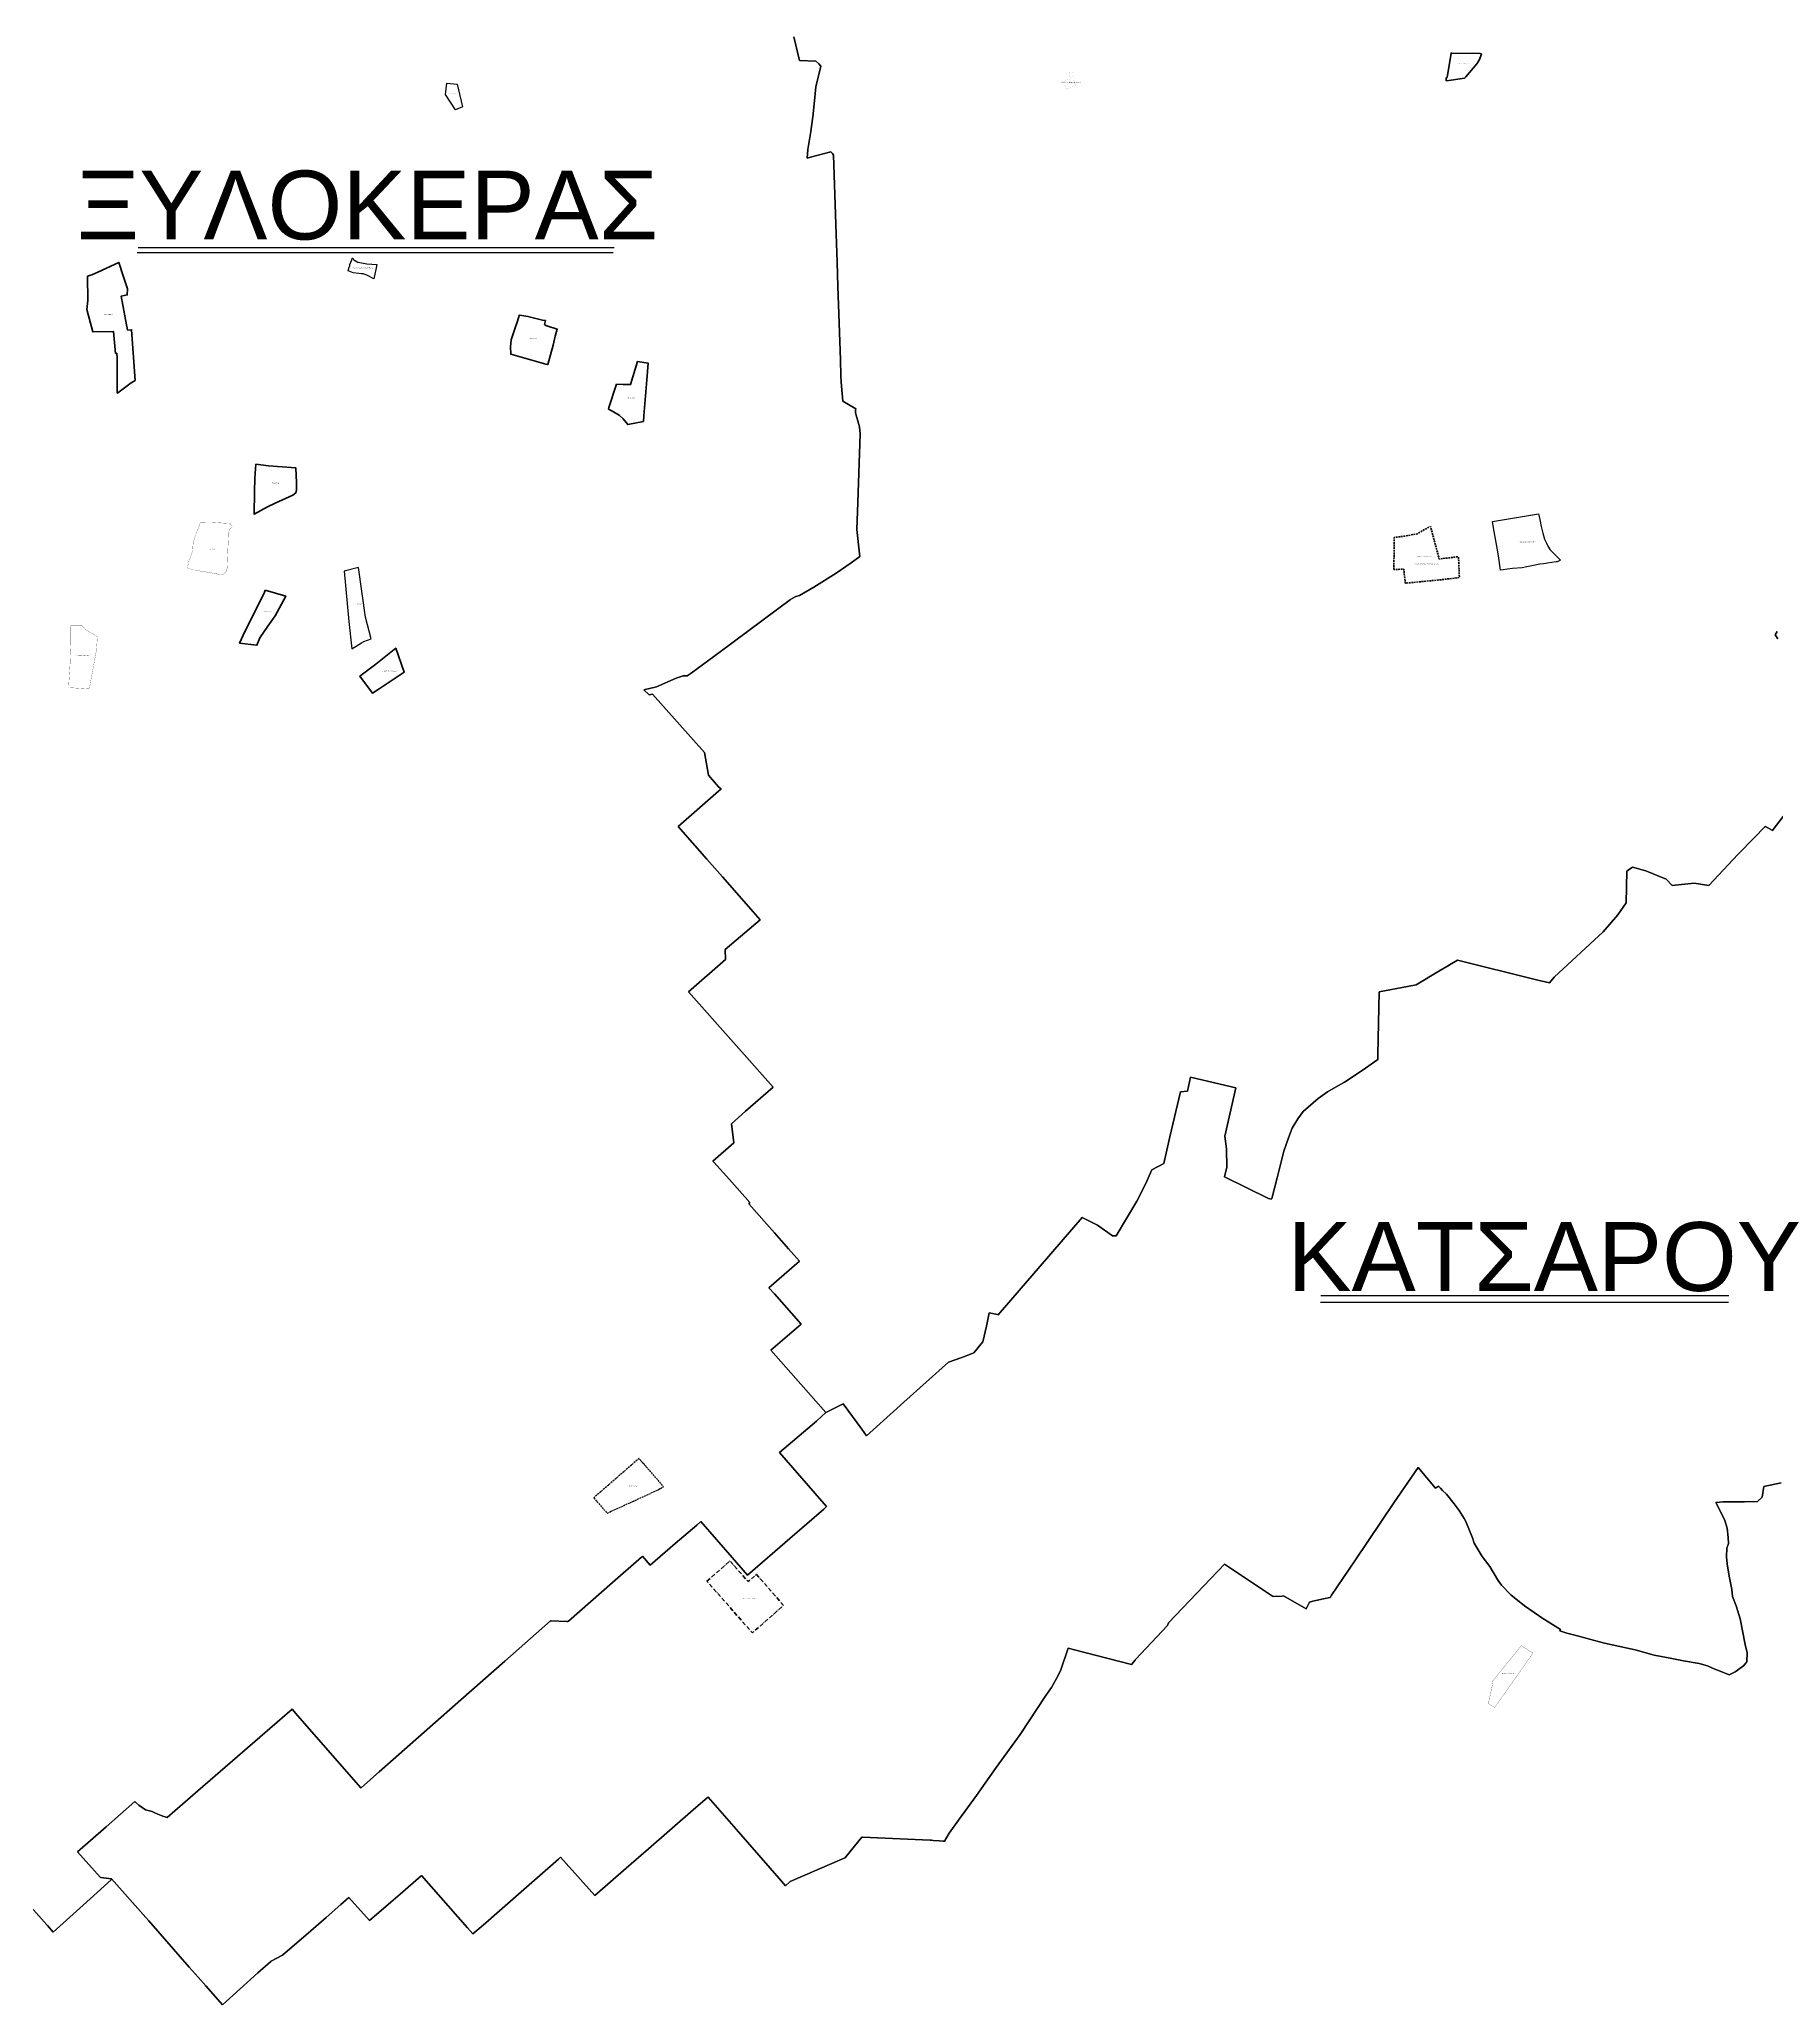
# Model space of a CAD drawing. Header units: metres. Extents: x 245125 to 394351, y 270578 to 4233311.
# Drawn here: x 269760 to 272285, y 4176541 to 4179397 of the extents above; entities that cross this region are included whole.
import ezdxf
from ezdxf.enums import TextEntityAlignment as Align
from ezdxf.lldxf.tags import DXFTag

# ---------------------------------------------------------------- set-up
doc = ezdxf.new("R2010")
doc.units = ezdxf.units.M
for name, pattern in [('DASHDOT_LINE', [18, 12, -3, 0, -3]), ('DASHED_LINE', [0.75, 0.5, -0.25]), ('t-orio', [0.79, 0.5, -0.12, 0.05, -0.12])]:
    doc.linetypes.add(name, pattern=pattern)
for name, color, linetype in [('4495-(228-329)', 103, 'Continuous'), ('ASTOTA', 7, 'Continuous'), ('topo2009', 98, 'Continuous'), ('topo2010', 207, 'Continuous'), ('topo2011', 23, 'Continuous'), ('topo2013', 66, 'Continuous'), ('topo2016', 36, 'Continuous'), ('topo2018', 5, 'Continuous'), ('topo2022', 30, 'Continuous'), ('topo2024', 160, 'Continuous'), ('topo2026', 192, 'Continuous'), ('ΗΛΕΙΑ_Ονομασία ΟΤΑ_ΟΚΧΕ', 6, 'Continuous')]:
    doc.layers.add(name, color=color, linetype=linetype)
doc.styles.add('ARIAL', font='arial.ttf')
doc.styles.get("Standard").update_dxf_attribs({"font": 'arial.ttf'})
tags = doc.linetypes.add('DASHDOTX2', pattern=[2, 1, -0.5, 0, -0.5]).pattern_tags.tags
tags[10:11] = [DXFTag(74, 4), DXFTag(75, 0), DXFTag(340, '0'), DXFTag(46, 1.0), DXFTag(50, 0.0), DXFTag(44, 0.0), DXFTag(45, 0.0)]
tags[8:9] = [DXFTag(74, 4), DXFTag(75, 0), DXFTag(340, '0'), DXFTag(46, 1.0), DXFTag(50, 0.0), DXFTag(44, 0.0), DXFTag(45, 0.0)]
tags[6:7] = [DXFTag(74, 4), DXFTag(75, 0), DXFTag(340, '0'), DXFTag(46, 1.0), DXFTag(50, 0.0), DXFTag(44, 0.0), DXFTag(45, 0.0)]
tags[4:5] = [DXFTag(74, 4), DXFTag(75, 0), DXFTag(340, '0'), DXFTag(46, 1.0), DXFTag(50, 0.0), DXFTag(44, 0.0), DXFTag(45, 0.0)]
tags = doc.linetypes.add('HIDDEN', pattern=[0.375, 0.25, -0.125]).pattern_tags.tags
tags[6:7] = [DXFTag(74, 4), DXFTag(75, 0), DXFTag(340, '0'), DXFTag(46, 1.0), DXFTag(50, 0.0), DXFTag(44, 0.0), DXFTag(45, 0.0)]
tags[4:5] = [DXFTag(74, 4), DXFTag(75, 0), DXFTag(340, '0'), DXFTag(46, 1.0), DXFTag(50, 0.0), DXFTag(44, 0.0), DXFTag(45, 0.0)]

msp = doc.modelspace()

# ---------------------------------------------------------------- linework, layer by layer
at = {"layer": '4495-(228-329)', "color": 103}
for p, q in [((269902.8, 4179087.3), (270594.4, 4179087.3)), ((269904.2, 4179094.5), (270595.9, 4179094.5)), ((271622.9, 4177571.5), (272215.8, 4177571.5)), ((271622.4, 4177562), (272215.2, 4177562))]:
    msp.add_line(p, q, dxfattribs=at)
at = {"layer": 'ASTOTA', "color": 253, "linetype": 'HIDDEN', "ltscale": 300}
for points in [[(270856.8, 4179400.5), (270865.1, 4179366.3), (270889, 4179365.3), (270893.2, 4179361.2), (270896.3, 4179358.2), (270888.8, 4179328.1), (270886.5, 4179302.7), (270885.2, 4179289.4), (270885, 4179287.1), (270884.7, 4179284.9), (270881.5, 4179263.2), (270877.4, 4179236.9), (270876.6, 4179224.3), (270881.4, 4179225.6), (270910.8, 4179233.5), (270913, 4179230.9), (270914.8, 4179228.7), (270918.7, 4179113.7), (270920.1, 4179073.3), (270921.1, 4179037.8), (270924.7, 4178931.2), (270925.5, 4178908.5), (270925.8, 4178898.8), (270928, 4178871.1), (270947, 4178860), (270946.8, 4178858.3), (270946.5, 4178854), (270952.6, 4178833.7), (270953.2, 4178823.5), (270950, 4178724.1), (270948.7, 4178684.6), (270952.5, 4178649.5), (270953, 4178645.6), (270940.2, 4178636.2), (270918.3, 4178621.2), (270886.2, 4178600.8), (270865.4, 4178589), (270859.7, 4178587.3), (270858.9, 4178586.8), (270852.4, 4178583.1), (270852.2, 4178582.9), (270749.8, 4178507.1), (270707.7, 4178475.7), (270702, 4178472.2), (270697.2, 4178472.2), (270696.2, 4178472.2), (270686.2, 4178468.7), (270657.3, 4178455.9), (270639.1, 4178451.6), (270646.6, 4178444.4), (270651.5, 4178445.2), (270727.4, 4178360.6), (270732.9, 4178327.8), (270747.6, 4178310.7), (270751.4, 4178307.6), (270688.7, 4178253.2), (270730.6, 4178205.5), (270753.2, 4178179.9), (270780.9, 4178148.4), (270808.1, 4178117.4), (270757.3, 4178074.1), (270757.7, 4178059.8), (270703.8, 4178012.6), (270826.8, 4177874.5), (270787, 4177839.2), (270766.5, 4177820.9), (270769.6, 4177793.5), (270739.2, 4177766.8), (270740.6, 4177765.2), (270763.3, 4177740), (270793.3, 4177706.7), (270791.5, 4177704.6), (270828.9, 4177662.4), (270849.3, 4177639.3), (270865.3, 4177621.3), (270820.8, 4177582.8), (270828.8, 4177573.8), (270867.7, 4177530), (270823.4, 4177492), (270903.5, 4177401.3), (270890.9, 4177390), (270889.9, 4177389.1), (270836.3, 4177343.4), (270887.9, 4177284), (270904.5, 4177264.8), (270900.8, 4177261.2), (270851.3, 4177218.4), (270789.9, 4177165), (270767.2, 4177190.9), (270721.7, 4177242.9), (270715.8, 4177237.8), (270684.7, 4177210.9), (270648.4, 4177179.5), (270637, 4177192.5), (270635.4, 4177191.1), (270593.6, 4177154.5), (270529.6, 4177098.4), (270528.7, 4177097.7), (270527.1, 4177097.7), (270504.4, 4177098.9), (270503.6, 4177099), (270436.8, 4177040.1), (270373.1, 4176984.1), (270282.8, 4176904.5), (270254.3, 4176879.3), (270228.5, 4176856.6), (270227.8, 4176856), (270135.8, 4176961.2), (270127.9, 4176970.2), (270113.3, 4176957.9), (269990.7, 4176851.6), (269946.4, 4176813.1), (269944.8, 4176813.5), (269940, 4176814.7), (269932.6, 4176817.6), (269928.1, 4176819.8), (269924.3, 4176821.7), (269914.9, 4176824.3), (269910, 4176827.5), (269905.3, 4176831), (269900.8, 4176834.7), (269899.4, 4176836), (269857.5, 4176799.3), (269815.8, 4176762.9), (269848.7, 4176726.1), (269849.7, 4176726), (269865.6, 4176723.8), (269864.9, 4176722.5), (269824, 4176685.4), (269780.5, 4176646.5), (269772.2, 4176656.2), (269771.6, 4176656.9), (269709.7, 4176726.2)], [(272317.4, 4178297.3), (272280.3, 4178248.6), (272279.4, 4178247.5), (272269.2, 4178253.3), (272267.8, 4178251.9), (272253.3, 4178237.1), (272229, 4178212.6), (272186.9, 4178167.4), (272165.3, 4178170.9), (272133.7, 4178167.4), (272124.8, 4178176.3), (272095.1, 4178188.6), (272075.7, 4178194), (272069.7, 4178189.7), (272067.6, 4178188.3), (272066.5, 4178142.3), (272054.6, 4178124.9), (272033.1, 4178100), (271962.1, 4178034.2), (271955.4, 4178025.9), (271938.3, 4178029.9), (271934.5, 4178030.8), (271821.4, 4178058.7), (271819, 4178057.3), (271810.1, 4178052.1), (271809.5, 4178051.7), (271794.4, 4178042.9), (271761.3, 4178023.1), (271748.9, 4178020.4), (271707.7, 4178012.9), (271705.8, 4177921.8), (271705.7, 4177919.9), (271705.6, 4177914.7), (271683, 4177898.5), (271657.4, 4177881.7), (271645.2, 4177874.6), (271632.8, 4177867.4), (271618.8, 4177857.8), (271597.4, 4177839), (271589.4, 4177828.3), (271581.4, 4177814.5), (271575.8, 4177800.8), (271569.3, 4177781.2), (271559.6, 4177742.4), (271551.9, 4177712.7), (271550.9, 4177711.5), (271546.9, 4177712.3), (271482.8, 4177743.9), (271486.2, 4177758.1), (271486, 4177784.7), (271483.3, 4177803.3), (271499.3, 4177873.5), (271435.5, 4177888.1), (271433.5, 4177888.6), (271429, 4177868.3), (271418.8, 4177867.5), (271403.5, 4177802.2), (271394.7, 4177763.2), (271377.2, 4177754), (271368, 4177733.2), (271355.6, 4177708.8), (271325.4, 4177658), (271320.3, 4177658), (271298.4, 4177673.6), (271276.2, 4177685.1), (271153.8, 4177543.5), (271153, 4177543.7), (271141, 4177546.2), (271136.8, 4177526.9), (271131.8, 4177504.1), (271129.3, 4177501.1), (271118.8, 4177488.3), (271116.3, 4177487.4), (271101.2, 4177481.4), (271082, 4177474.7), (271016.8, 4177416.4), (271006.8, 4177407.3), (270962.7, 4177367.8), (270956, 4177377.1), (270928.9, 4177414.3), (270905.6, 4177402.4), (270903.5, 4177401.3), (270823.4, 4177492), (270867.7, 4177530), (270828.8, 4177573.8), (270820.8, 4177582.8), (270865.3, 4177621.3), (270849.3, 4177639.3), (270828.9, 4177662.4), (270791.5, 4177704.6), (270793.3, 4177706.7), (270763.3, 4177740), (270740.6, 4177765.2), (270739.2, 4177766.8), (270769.6, 4177793.5), (270766.5, 4177820.9), (270787, 4177839.2), (270826.8, 4177874.5), (270703.8, 4178012.6), (270757.7, 4178059.8), (270757.3, 4178074.1), (270808.1, 4178117.4), (270780.9, 4178148.4), (270753.2, 4178179.9), (270730.6, 4178205.5), (270688.7, 4178253.2), (270751.4, 4178307.6), (270747.6, 4178310.7), (270732.9, 4178327.8), (270727.4, 4178360.6), (270651.5, 4178445.2), (270646.6, 4178444.4), (270639.1, 4178451.6), (270657.3, 4178455.9), (270686.2, 4178468.7), (270696.2, 4178472.2), (270697.2, 4178472.2), (270702, 4178472.2), (270707.7, 4178475.7), (270749.8, 4178507.1), (270852.2, 4178582.9), (270852.4, 4178583.1), (270858.9, 4178586.8), (270859.7, 4178587.3), (270865.4, 4178589), (270886.2, 4178600.8), (270918.3, 4178621.2), (270940.2, 4178636.2), (270953, 4178645.6), (270952.5, 4178649.5), (270948.7, 4178684.6), (270950, 4178724.1), (270953.2, 4178823.5), (270952.6, 4178833.7), (270946.5, 4178854), (270946.8, 4178858.3), (270947, 4178860), (270928, 4178871.1), (270925.8, 4178898.8), (270925.5, 4178908.5), (270924.7, 4178931.2), (270921.1, 4179037.8), (270920.1, 4179073.3), (270918.7, 4179113.7), (270914.8, 4179228.7), (270913, 4179230.9), (270910.8, 4179233.5), (270881.4, 4179225.6), (270876.6, 4179224.3), (270877.4, 4179236.9), (270881.5, 4179263.2), (270884.7, 4179284.9), (270885, 4179287.1), (270885.2, 4179289.4), (270886.5, 4179302.7), (270888.8, 4179328.1), (270896.3, 4179358.2), (270893.2, 4179361.2), (270889, 4179365.3), (270865.1, 4179366.3), (270856.8, 4179400.5)], [(272285.9, 4178536.4), (272283.1, 4178531.8), (272286.9, 4178525.8)], [(272286.9, 4178525.8), (272283.1, 4178531.8), (272285.9, 4178536.4)], [(272292, 4177299.1), (272266.8, 4177293.9), (272264.5, 4177278.4), (272257.6, 4177272.3), (272238.5, 4177271.8), (272207.4, 4177271.5), (272196.8, 4177270.8), (272202.9, 4177259.7), (272210, 4177244.6), (272213.3, 4177233.2), (272215.1, 4177220), (272215.2, 4177211.2), (272212.9, 4177204.6), (272212.6, 4177191.9), (272213.2, 4177181.8), (272216.4, 4177163.9), (272220.2, 4177144.1), (272221.2, 4177134.1), (272226.6, 4177120.5), (272232.5, 4177101.9), (272239.6, 4177064.6), (272242.4, 4177052.2), (272242.2, 4177039.1), (272237.1, 4177033.3), (272224.9, 4177024.6), (272216.2, 4177020.4), (272203.1, 4177025.7), (272195.4, 4177028.6), (272184.7, 4177033.6), (272172.8, 4177036.6), (272150, 4177040.8), (272133, 4177044.2), (272107.3, 4177048.9), (272079.5, 4177056.5), (272035, 4177066.2), (272015.3, 4177071.6), (271994.1, 4177077.3), (271980.6, 4177080.7), (271970.4, 4177084.3), (271971.1, 4177086.4), (271948.1, 4177100.6), (271947, 4177101.3), (271918.8, 4177120.7), (271898.9, 4177136.7), (271885.4, 4177150.8), (271881.6, 4177156.1), (271879.6, 4177158.9), (271868.5, 4177177.6), (271857.5, 4177192.1), (271845.8, 4177211.6), (271843.1, 4177219.6), (271833.8, 4177243.1), (271831, 4177247.7), (271824.1, 4177259.1), (271816.5, 4177268.8), (271805.5, 4177282.8), (271799.8, 4177288.4), (271796.8, 4177291.4), (271793.7, 4177294.4), (271789.6, 4177291.7), (271764.2, 4177321.7), (271728.9, 4177270.1), (271673.2, 4177187.4), (271664.2, 4177174), (271638.6, 4177136), (271636.4, 4177132.8), (271636.2, 4177132.5), (271626.9, 4177130.5), (271611.1, 4177127.1), (271606.2, 4177126), (271601.5, 4177116.4), (271568.6, 4177134.9), (271566.9, 4177134.8), (271553.9, 4177133.9), (271552.6, 4177134.8), (271483.1, 4177181.3), (271463, 4177160.2), (271401.6, 4177095.9), (271400.1, 4177092.1), (271353.7, 4177042.5), (271353.1, 4177041.8), (271347.8, 4177035.3), (271262.8, 4177057.1), (271259.4, 4177058), (271255.6, 4177058.9), (271244.8, 4177027.7), (271241.1, 4177019.5), (271231.7, 4177001.8), (271223.4, 4176990.3), (271185.8, 4176933.5), (271151, 4176885.5), (271122.5, 4176845.1), (271096.3, 4176809), (271082.7, 4176790.2), (271075.8, 4176778.7), (271074.1, 4176778.8), (271068.3, 4176779.1), (271059.5, 4176779.6), (271057, 4176779.8), (271055.2, 4176779.8), (270956.6, 4176784.4), (270955.8, 4176784.5), (270932.7, 4176755.9), (270931.4, 4176754.2), (270930.2, 4176753.7), (270851.8, 4176720.1), (270851.3, 4176719.6), (270844.9, 4176713.7), (270838.9, 4176720.6), (270773.1, 4176796.1), (270732.3, 4176842.7), (270731.5, 4176842), (270710.9, 4176824), (270646, 4176767.5), (270613.4, 4176739.3), (270567.9, 4176699.6), (270518.1, 4176755.2), (270515, 4176752.5), (270468.6, 4176711.9), (270405.3, 4176656.3), (270390.5, 4176644), (270382.5, 4176652.4), (270316, 4176728.7), (270315.4, 4176728.1), (270284.9, 4176701.7), (270271.1, 4176689.9), (270240.5, 4176663.3), (270210.2, 4176696.8), (270198.7, 4176686.3), (270177.3, 4176667.5), (270155.1, 4176648.2), (270114.1, 4176612.9), (270112.7, 4176612.2), (270097.3, 4176604.3), (270097, 4176604.1), (270096.7, 4176603.9), (270078.1, 4176587.2), (270052.4, 4176564.2), (270026.5, 4176540.9), (270023.5, 4176544.4), (270002.3, 4176568.5), (269991.5, 4176580.8), (269978.3, 4176595.7), (269919.4, 4176662.7), (269915.2, 4176667.5), (269865.6, 4176723.8), (269849.7, 4176726), (269848.7, 4176726.1), (269815.8, 4176762.9), (269857.5, 4176799.3), (269899.4, 4176836), (269900.8, 4176834.7), (269905.3, 4176831), (269910, 4176827.5), (269914.9, 4176824.3), (269924.3, 4176821.7), (269928.1, 4176819.8), (269932.6, 4176817.6), (269940, 4176814.7), (269944.8, 4176813.5), (269946.4, 4176813.1), (269990.7, 4176851.6), (270113.3, 4176957.9), (270127.9, 4176970.2), (270135.8, 4176961.2), (270227.8, 4176856), (270228.5, 4176856.6), (270254.3, 4176879.3), (270282.8, 4176904.5), (270373.1, 4176984.1), (270436.8, 4177040.1), (270503.6, 4177099), (270504.4, 4177098.9), (270527.1, 4177097.7), (270528.7, 4177097.7), (270529.6, 4177098.4), (270593.6, 4177154.5), (270635.4, 4177191.1), (270637, 4177192.5), (270648.4, 4177179.5), (270684.7, 4177210.9), (270715.8, 4177237.8), (270721.7, 4177242.9), (270767.2, 4177190.9), (270789.9, 4177165), (270851.3, 4177218.4), (270900.8, 4177261.2), (270904.5, 4177264.8), (270887.9, 4177284), (270836.3, 4177343.4), (270889.9, 4177389.1), (270890.9, 4177390), (270903.5, 4177401.3), (270905.6, 4177402.4), (270928.9, 4177414.3), (270956, 4177377.1), (270962.7, 4177367.8), (271006.8, 4177407.3), (271016.8, 4177416.4), (271082, 4177474.7), (271101.2, 4177481.4), (271116.3, 4177487.4), (271118.8, 4177488.3), (271129.3, 4177501.1), (271131.8, 4177504.1), (271136.8, 4177526.9), (271141, 4177546.2), (271153, 4177543.7), (271153.8, 4177543.5), (271276.2, 4177685.1), (271298.4, 4177673.6), (271320.3, 4177658), (271325.4, 4177658), (271355.6, 4177708.8), (271368, 4177733.2), (271377.2, 4177754), (271394.7, 4177763.2), (271403.5, 4177802.2), (271418.8, 4177867.5), (271429, 4177868.3), (271433.5, 4177888.6), (271435.5, 4177888.1), (271499.3, 4177873.5), (271483.3, 4177803.3), (271486, 4177784.7), (271486.2, 4177758.1), (271482.8, 4177743.9), (271546.9, 4177712.3), (271550.9, 4177711.5), (271551.9, 4177712.7), (271559.6, 4177742.4), (271569.3, 4177781.2), (271575.8, 4177800.8), (271581.4, 4177814.5), (271589.4, 4177828.3), (271597.4, 4177839), (271618.8, 4177857.8), (271632.8, 4177867.4), (271645.2, 4177874.6), (271657.4, 4177881.7), (271683, 4177898.5), (271705.6, 4177914.7), (271705.7, 4177919.9), (271705.8, 4177921.8), (271707.7, 4178012.9), (271748.9, 4178020.4), (271761.3, 4178023.1), (271794.4, 4178042.9), (271809.5, 4178051.7), (271810.1, 4178052.1), (271819, 4178057.3), (271821.4, 4178058.7), (271934.5, 4178030.8), (271938.3, 4178029.9), (271955.4, 4178025.9), (271962.1, 4178034.2), (272033.1, 4178100), (272054.6, 4178124.9), (272066.5, 4178142.3), (272067.6, 4178188.3), (272069.7, 4178189.7), (272075.7, 4178194), (272095.1, 4178188.6), (272124.8, 4178176.3), (272133.7, 4178167.4), (272165.3, 4178170.9), (272186.9, 4178167.4), (272229, 4178212.6), (272253.3, 4178237.1), (272267.8, 4178251.9), (272269.2, 4178253.3), (272279.4, 4178247.5), (272280.3, 4178248.6), (272317.4, 4178297.3)], [(269709.7, 4176726.2), (269771.6, 4176656.9), (269772.2, 4176656.2), (269780.5, 4176646.5), (269824, 4176685.4), (269864.9, 4176722.5), (269865.6, 4176723.8), (269915.2, 4176667.5), (269919.4, 4176662.7), (269978.3, 4176595.7), (269991.5, 4176580.8), (270002.3, 4176568.5), (270023.5, 4176544.4), (270026.5, 4176540.9), (270052.4, 4176564.2), (270078.1, 4176587.2), (270096.7, 4176603.9), (270097, 4176604.1), (270097.3, 4176604.3), (270112.7, 4176612.2), (270114.1, 4176612.9), (270155.1, 4176648.2), (270177.3, 4176667.5), (270198.7, 4176686.3), (270210.2, 4176696.8), (270240.5, 4176663.3), (270271.1, 4176689.9), (270284.9, 4176701.7), (270315.4, 4176728.1), (270316, 4176728.7), (270382.5, 4176652.4), (270390.5, 4176644), (270405.3, 4176656.3), (270468.6, 4176711.9), (270515, 4176752.5), (270518.1, 4176755.2), (270567.9, 4176699.6), (270613.4, 4176739.3), (270646, 4176767.5), (270710.9, 4176824), (270731.5, 4176842), (270732.3, 4176842.7), (270773.1, 4176796.1), (270838.9, 4176720.6), (270844.9, 4176713.7), (270851.3, 4176719.6), (270851.8, 4176720.1), (270930.2, 4176753.7), (270931.4, 4176754.2), (270932.7, 4176755.9), (270955.8, 4176784.5), (270956.6, 4176784.4), (271055.2, 4176779.8), (271057, 4176779.8), (271059.5, 4176779.6), (271068.3, 4176779.1), (271074.1, 4176778.8), (271075.8, 4176778.7), (271082.7, 4176790.2), (271096.3, 4176809), (271122.5, 4176845.1), (271151, 4176885.5), (271185.8, 4176933.5), (271223.4, 4176990.3), (271231.7, 4177001.8), (271241.1, 4177019.5), (271244.8, 4177027.7), (271255.6, 4177058.9), (271259.4, 4177058), (271262.8, 4177057.1), (271347.8, 4177035.3), (271353.1, 4177041.8), (271353.7, 4177042.5), (271400.1, 4177092.1), (271401.6, 4177095.9), (271463, 4177160.2), (271483.1, 4177181.3), (271552.6, 4177134.8), (271553.9, 4177133.9), (271566.9, 4177134.8), (271568.6, 4177134.9), (271601.5, 4177116.4), (271606.2, 4177126), (271611.1, 4177127.1), (271626.9, 4177130.5), (271636.2, 4177132.5), (271636.4, 4177132.8), (271638.6, 4177136), (271664.2, 4177174), (271673.2, 4177187.4), (271728.9, 4177270.1), (271764.2, 4177321.7), (271789.6, 4177291.7), (271793.7, 4177294.4), (271796.8, 4177291.4), (271799.8, 4177288.4), (271805.5, 4177282.8), (271816.5, 4177268.8), (271824.1, 4177259.1), (271831, 4177247.7), (271833.8, 4177243.1), (271843.1, 4177219.6), (271845.8, 4177211.6), (271857.5, 4177192.1), (271868.5, 4177177.6), (271879.6, 4177158.9), (271881.6, 4177156.1), (271885.4, 4177150.8), (271898.9, 4177136.7), (271918.8, 4177120.7), (271947, 4177101.3), (271948.1, 4177100.6), (271971.1, 4177086.4), (271970.4, 4177084.3), (271980.6, 4177080.7), (271994.1, 4177077.3), (272015.3, 4177071.6), (272035, 4177066.2), (272079.5, 4177056.5), (272107.3, 4177048.9), (272133, 4177044.2), (272150, 4177040.8), (272172.8, 4177036.6), (272184.7, 4177033.6), (272195.4, 4177028.6), (272203.1, 4177025.7), (272216.2, 4177020.4), (272224.9, 4177024.6), (272237.1, 4177033.3), (272242.2, 4177039.1), (272242.4, 4177052.2), (272239.6, 4177064.6), (272232.5, 4177101.9), (272226.6, 4177120.5), (272221.2, 4177134.1), (272220.2, 4177144.1), (272216.4, 4177163.9), (272213.2, 4177181.8), (272212.6, 4177191.9), (272212.9, 4177204.6), (272215.2, 4177211.2), (272215.1, 4177220), (272213.3, 4177233.2), (272210, 4177244.6), (272202.9, 4177259.7), (272196.8, 4177270.8), (272207.4, 4177271.5), (272238.5, 4177271.8), (272257.6, 4177272.3), (272264.5, 4177278.4), (272266.8, 4177293.9), (272292, 4177299.1)]]:
    msp.add_lwpolyline(points, dxfattribs=at)
at = {"layer": 'ASTOTA'}
msp.add_lwpolyline([(269709.7, 4176726.2), (269771.6, 4176656.9), (269772.2, 4176656.2), (269780.5, 4176646.5), (269824, 4176685.4), (269864.9, 4176722.5), (269865.6, 4176723.8), (269915.2, 4176667.5), (269919.4, 4176662.7), (269978.3, 4176595.7), (269991.5, 4176580.8), (270002.3, 4176568.5), (270023.5, 4176544.4), (270026.5, 4176540.9), (270052.4, 4176564.2), (270078.1, 4176587.2), (270096.7, 4176603.9), (270097, 4176604.1), (270097.3, 4176604.3), (270112.7, 4176612.2), (270114.1, 4176612.9), (270155.1, 4176648.2), (270177.3, 4176667.5), (270198.7, 4176686.3), (270210.2, 4176696.8), (270240.5, 4176663.3), (270271.1, 4176689.9), (270284.9, 4176701.7), (270315.4, 4176728.1), (270316, 4176728.7), (270382.5, 4176652.4), (270390.5, 4176644), (270405.3, 4176656.3), (270468.6, 4176711.9), (270515, 4176752.5), (270518.1, 4176755.2), (270567.9, 4176699.6), (270613.4, 4176739.3), (270646, 4176767.5), (270710.9, 4176824), (270731.5, 4176842), (270732.3, 4176842.7), (270773.1, 4176796.1), (270838.9, 4176720.6), (270844.9, 4176713.7), (270851.3, 4176719.6), (270851.8, 4176720.1), (270930.2, 4176753.7), (270931.4, 4176754.2), (270932.7, 4176755.9), (270955.8, 4176784.5), (270956.6, 4176784.4), (271055.2, 4176779.8), (271057, 4176779.8), (271059.5, 4176779.6), (271068.3, 4176779.1), (271074.1, 4176778.8), (271075.8, 4176778.7), (271082.7, 4176790.2), (271096.3, 4176809), (271122.5, 4176845.1), (271151, 4176885.5), (271185.8, 4176933.5), (271223.4, 4176990.3), (271231.7, 4177001.8), (271241.1, 4177019.5), (271244.8, 4177027.7), (271255.6, 4177058.9), (271259.4, 4177058), (271262.8, 4177057.1), (271347.8, 4177035.3), (271353.1, 4177041.8), (271353.7, 4177042.5), (271400.1, 4177092.1), (271401.6, 4177095.9), (271463, 4177160.2), (271483.1, 4177181.3), (271552.6, 4177134.8), (271553.9, 4177133.9), (271566.9, 4177134.8), (271568.6, 4177134.9), (271601.5, 4177116.4), (271606.2, 4177126), (271611.1, 4177127.1), (271626.9, 4177130.5), (271636.2, 4177132.5), (271636.4, 4177132.8), (271638.6, 4177136), (271664.2, 4177174), (271673.2, 4177187.4), (271728.9, 4177270.1), (271764.2, 4177321.7), (271789.6, 4177291.7), (271793.7, 4177294.4), (271796.8, 4177291.4), (271799.8, 4177288.4), (271805.5, 4177282.8), (271816.5, 4177268.8), (271824.1, 4177259.1), (271831, 4177247.7), (271833.8, 4177243.1), (271843.1, 4177219.6), (271845.8, 4177211.6), (271857.5, 4177192.1), (271868.5, 4177177.6), (271879.6, 4177158.9), (271881.6, 4177156.1), (271885.4, 4177150.8), (271898.9, 4177136.7), (271918.8, 4177120.7), (271947, 4177101.3), (271948.1, 4177100.6), (271971.1, 4177086.4), (271970.4, 4177084.3), (271980.6, 4177080.7), (271994.1, 4177077.3), (272015.3, 4177071.6), (272035, 4177066.2), (272079.5, 4177056.5), (272107.3, 4177048.9), (272133, 4177044.2), (272150, 4177040.8), (272172.8, 4177036.6), (272184.7, 4177033.6), (272195.4, 4177028.6), (272203.1, 4177025.7), (272216.2, 4177020.4), (272224.9, 4177024.6), (272237.1, 4177033.3), (272242.2, 4177039.1), (272242.4, 4177052.2), (272239.6, 4177064.6), (272232.5, 4177101.9), (272226.6, 4177120.5), (272221.2, 4177134.1), (272220.2, 4177144.1), (272216.4, 4177163.9), (272213.2, 4177181.8), (272212.6, 4177191.9), (272212.9, 4177204.6), (272215.2, 4177211.2), (272215.1, 4177220), (272213.3, 4177233.2), (272210, 4177244.6), (272202.9, 4177259.7), (272196.8, 4177270.8), (272207.4, 4177271.5), (272238.5, 4177271.8), (272257.6, 4177272.3), (272264.5, 4177278.4), (272266.8, 4177293.9), (272292, 4177299.1)], dxfattribs=at)
at = {"layer": 'topo2009', "color": 98}
for p, q in [((270350.9, 4179316.7), (270352.5, 4179333.3)), ((270365.3, 4179294.5), (270350.9, 4179316.7)), ((270352.5, 4179333.3), (270367.8, 4179331.6)), ((270367.8, 4179331.6), (270375.6, 4179298.9)), ((270375.6, 4179298.9), (270365.3, 4179294.5)), ((270365.3, 4179294.5), (270365.3, 4179294.5))]:
    msp.add_line(p, q, dxfattribs=at)
at = {"layer": 'topo2010', "color": 207, "lineweight": 60, "ltscale": 5}
msp.add_lwpolyline([(271805.1, 4179336.8), (271812.2, 4179337.7), (271831.8, 4179340.7), (271832.4, 4179340.8), (271833.8, 4179342.4), (271849.8, 4179361.5), (271852.8, 4179366.5), (271856.4, 4179375.4), (271856, 4179376), (271854, 4179376.6), (271813.4, 4179377), (271812.1, 4179377), (271806.6, 4179341.6), (271805.2, 4179340.9)], close=True, dxfattribs=at)
at = {"layer": 'topo2010', "color": 207, "linetype": 'HIDDEN', "lineweight": 40, "ltscale": 10}
msp.add_lwpolyline([(269899.6, 4178901), (269894.1, 4178897.6), (269874.6, 4178883.5), (269873.6, 4178882.9), (269873.4, 4178933.7), (269872.9, 4178940.8), (269871.4, 4178940.6), (269868.5, 4178972.4), (269838.1, 4178972), (269829.4, 4179004.5), (269831.2, 4179017.5), (269830.5, 4179052.7), (269833.2, 4179053.6), (269836.9, 4179054.7), (269845.6, 4179058.8), (269876.2, 4179072.9), (269882.8, 4179051.6), (269888.4, 4179034.6), (269888.2, 4179025.6), (269879.6, 4179023.9), (269888.7, 4178974.5), (269894.6, 4178975), (269899.6, 4178901)], dxfattribs=at)
at = {"layer": 'topo2011', "color": 23}
for p, q in [((270209.3, 4179060.8), (270211, 4179065.8)), ((270216.7, 4179057.5), (270209.3, 4179060.8)), ((270211, 4179065.8), (270211.8, 4179067.9)), ((270211.7, 4179070), (270214.4, 4179076.5)), ((270211.8, 4179067.9), (270211.7, 4179070)), ((270214.4, 4179076.5), (270215.1, 4179078.6)), ((270215.1, 4179078.6), (270214.6, 4179079.2)), ((270214.6, 4179079.2), (270216.1, 4179079.2)), ((270216.1, 4179079.2), (270216.6, 4179077.4)), ((270216.6, 4179077.4), (270217.4, 4179076.5)), ((270224.9, 4179056.7), (270216.7, 4179057.5)), ((270217.4, 4179076.5), (270223.6, 4179073.3)), ((270223.6, 4179073.3), (270231.6, 4179071.8)), ((270228, 4179056.4), (270224.9, 4179056.7)), ((270231.7, 4179056.3), (270228, 4179056.4)), ((270231.6, 4179071.8), (270236.4, 4179070.6)), ((270237.2, 4179053.8), (270231.7, 4179056.3)), ((270236.4, 4179070.6), (270250.9, 4179070)), ((270249.3, 4179062.6), (270246.7, 4179049)), ((270250.9, 4179070), (270249.3, 4179062.6)), ((270246.7, 4179049), (270237.2, 4179053.8))]:
    msp.add_line(p, q, dxfattribs=at)
at = {"layer": 'topo2013', "color": 66, "linetype": 'HIDDEN', "lineweight": 50, "ltscale": 6}
for points in [[(270495.9, 4178988.2), (270491.7, 4178988.9), (270470.6, 4178994), (270458.7, 4178996.2), (270457.8, 4178995.8), (270455.4, 4178987.5), (270451.3, 4178976.4), (270446.4, 4178960.2), (270445.1, 4178950.3), (270445.6, 4178939.4), (270496.7, 4178925), (270499.3, 4178924.3), (270507.2, 4178952.3), (270510, 4178965.5), (270513.2, 4178975.7), (270498, 4178980.6), (270496.7, 4178980.9), (270494.8, 4178982.7), (270495.9, 4178988.2)], [(270074.9, 4178779.4), (270073.5, 4178759.2), (270073.1, 4178739.5), (270072.5, 4178707), (270092.3, 4178717.8), (270103, 4178723.1), (270129, 4178734.5), (270133.4, 4178737.9), (270134.4, 4178742.2), (270134.3, 4178752.4), (270133.4, 4178774.2), (270093.5, 4178777.3), (270074.9, 4178779.4)], [(270088.7, 4178596.3), (270087.3, 4178592.3), (270059.8, 4178537.2), (270051.5, 4178519.5), (270067.7, 4178517.4), (270076.6, 4178516.5), (270080.7, 4178527.3), (270092.6, 4178544.2), (270103.1, 4178559.3), (270118.6, 4178587.9), (270088.7, 4178596.3)]]:
    msp.add_lwpolyline(points, dxfattribs=at)
at = {"layer": 'topo2013', "color": 66, "linetype": 'HIDDEN', "lineweight": 40, "ltscale": 6}
msp.add_lwpolyline([(270587.5, 4178859.3), (270588.2, 4178862.2), (270599.3, 4178895.8), (270609, 4178895.4), (270619.6, 4178895.2), (270629.6, 4178928.6), (270645.3, 4178926.4), (270643.4, 4178902), (270639.1, 4178849.8), (270638.3, 4178841.8), (270615.7, 4178837.1), (270608.9, 4178845.4), (270603.2, 4178850.6), (270591.3, 4178857.7), (270587.5, 4178859.3)], dxfattribs=at)
at = {"layer": 'topo2013', "color": 66}
for points in [[(270224.3, 4178629.3), (270203.7, 4178624.1), (270210.2, 4178551), (270214.6, 4178511.4), (270228.6, 4178520.1), (270231.9, 4178521.9), (270242.5, 4178525.9)], [(270242.5, 4178525.9), (270234.7, 4178557.5), (270224.3, 4178629.3)]]:
    msp.add_lwpolyline(points, dxfattribs=at)
at = {"layer": 'topo2016', "color": 36, "linetype": 'DASHDOTX2', "lineweight": 50, "ltscale": 2, "flags": 128}
msp.add_lwpolyline([(270249.6, 4178489), (270278.5, 4178512.1), (270290.9, 4178477.2), (270254.5, 4178453.2), (270244.5, 4178447), (270226.2, 4178471.5), (270249.6, 4178489)], close=True, dxfattribs=at)
at = {"layer": 'topo2018', "color": 5, "ltscale": 1.2, "const_width": 0.3}
msp.add_lwpolyline([(269975.5, 4178628.4), (269977.2, 4178635.7), (269977.8, 4178638.4), (269983.2, 4178653.6), (269983.5, 4178657.6), (269984.1, 4178665.9), (269986.6, 4178674), (269994.6, 4178694.9), (270009.9, 4178695.1), (270035, 4178693.6), (270037.4, 4178694.1), (270041, 4178689.1), (270037, 4178684.9), (270035.5, 4178679.5), (270034.8, 4178662.3), (270034.5, 4178655.5), (270033.5, 4178629.2), (270032.3, 4178623.9), (270027.9, 4178619.6), (270024.9, 4178618.9), (270012.2, 4178621.3), (269988.3, 4178625.3), (269984.7, 4178626.2), (269976.2, 4178628.3), (269975.5, 4178628.4)], dxfattribs=at)
at = {"layer": 'topo2018', "color": 5, "linetype": 'DASHED_LINE', "lineweight": 40, "ltscale": 5, "flags": 128}
msp.add_lwpolyline([(271729, 4178626.4), (271729.7, 4178673), (271743.1, 4178674.9), (271745.8, 4178675.2), (271763.7, 4178678.5), (271770.3, 4178682.9), (271782.2, 4178689.2), (271795, 4178641.8), (271822.8, 4178645.1), (271823.4, 4178636.8), (271824.3, 4178614.9), (271795.5, 4178611.4), (271745.7, 4178606.6), (271743.5, 4178627.1), (271729, 4178626.4)], close=True, dxfattribs=at)
at = {"layer": 'topo2018', "color": 5, "flags": 128}
msp.add_lwpolyline([(271970.9, 4178640.8), (271970.6, 4178639.9), (271970, 4178639.2), (271968.5, 4178638.5), (271966.4, 4178637.9), (271964.9, 4178637.6), (271952.5, 4178635.8), (271946.7, 4178634.8), (271941.2, 4178634.1), (271929.7, 4178632), (271920.1, 4178630.1), (271915.4, 4178629.2), (271901.6, 4178628), (271894.3, 4178627.1), (271888.1, 4178625.9), (271884.2, 4178625.5), (271881.1, 4178646.2), (271877.6, 4178665.9), (271874, 4178687.1), (271872.4, 4178696.4), (271939.4, 4178707.5), (271941, 4178699), (271943.3, 4178688.9), (271945.5, 4178679.1), (271948, 4178670.4), (271950.7, 4178664.7), (271952.6, 4178660.3), (271956.3, 4178655.1), (271959.8, 4178651.5), (271962.8, 4178648.2), (271970.9, 4178640.8)], dxfattribs=at)
at = {"layer": 'topo2018', "color": 5, "linetype": 'DASHDOT_LINE', "lineweight": 30, "ltscale": 0.2, "flags": 128}
msp.add_lwpolyline([(270566.4, 4177277.5), (270585.7, 4177255.3), (270659.2, 4177288.8), (270667.5, 4177294), (270631.9, 4177334.7)], close=True, dxfattribs=at)
at = {"layer": 'topo2018', "color": 5, "linetype": 'DASHDOT_LINE', "lineweight": 60, "ltscale": 0.5, "flags": 128}
msp.add_lwpolyline([(270730.7, 4177156.4), (270764.2, 4177185.8), (270790.5, 4177155.7), (270802.6, 4177166.3), (270842.1, 4177121.2), (270796.7, 4177081.3), (270730.7, 4177156.4)], dxfattribs=at)
at = {"layer": 'topo2022', "color": 30, "linetype": 't-orio', "ltscale": 15, "const_width": 0.08}
msp.add_lwpolyline([(271256.8, 4179348.1), (271261.8, 4179349.4), (271263.2, 4179340), (271266.4, 4179330.1), (271261.7, 4179328.1), (271254.3, 4179325), (271252.7, 4179327.8), (271252, 4179328.8), (271247.4, 4179335.2), (271258.9, 4179339.8), (271257.6, 4179345.2)], close=True, dxfattribs=at)
at = {"layer": 'topo2024', "linetype": 't-orio', "ltscale": 40, "const_width": 0.3}
msp.add_lwpolyline([(269833, 4178453), (269803, 4178454.9), (269803.8, 4178468), (269805.1, 4178488), (269805.8, 4178508), (269806.2, 4178519.1), (269806.1, 4178545.5), (269822.1, 4178545.6), (269828, 4178538.9), (269844.9, 4178529), (269843.5, 4178509.1), (269842.5, 4178503.8), (269838.8, 4178484.1), (269835.2, 4178464.3)], close=True, dxfattribs=at)
at = {"layer": 'topo2026', "linetype": 't-orio', "ltscale": 30, "const_width": 0.3, "flags": 128}
msp.add_lwpolyline([(271914.2, 4177062.7), (271873, 4177011.6), (271871.2, 4177000.3), (271866.4, 4176978.6), (271875.5, 4176972.8), (271931.3, 4177051.9)], close=True, dxfattribs=at)

# ---------------------------------------------------------------- texts
at = {"layer": '4495-(228-329)', "color": 103, "lineweight": 35, "ltscale": 2, "insert": (271758.8, 4178634.9), "char_height": 1, "width": 40.898, "attachment_point": 1}
msp.add_mtext('311 ΜΙΧΑΛΟΠΟΥΛΟΥ BAΣΙΛΙΚΗ ΒΟΥΝΑΡΓΟ-ΑΥΘ.4495', dxfattribs=at)
at = {"layer": 'topo2009', "color": 98, "insert": (270354.5, 4179319.1), "char_height": 0.5, "width": 14.06, "attachment_point": 1}
msp.add_mtext('ΜΠΟΥΦΑΡΔΕΑ ΞΥΛΟΚΕΡΑ-09(ορθογωνιες)', dxfattribs=at)
at = {"layer": 'topo2010', "color": 207, "lineweight": 35, "ltscale": 2, "insert": (271823.1, 4179361.7), "char_height": 0.5, "width": 16.011, "attachment_point": 1}
msp.add_mtext('ΜΑΝΩΛΟΠΟΥΛΟΣ ΒΟΥΝΑΡΓΟ-10(ορθογωνιες)', dxfattribs=at)
at = {"layer": 'topo2010', "color": 207, "insert": (269854.5, 4178997.6), "char_height": 1, "width": 19.03, "attachment_point": 1}
msp.add_mtext('ΜΠΟΥΦΑΡΔΕΑΣ-10', dxfattribs=at)
at = {"layer": 'topo2011', "color": 23, "insert": (270215.2, 4179065.4), "char_height": 1, "width": 36.499, "attachment_point": 1}
msp.add_mtext('ΜΑΝΟΛΟΠΟΥΛΟΣ ΞΥΛΟΚΕΡΑ-11(ορθογωνιες)', dxfattribs=at)
at = {"layer": 'topo2013', "color": 66, "char_height": 1, "width": 14.06, "attachment_point": 1}
for s, insert in [('ΤΣΟΥΚΑΛΑΣ-13', (270473.4, 4178962.7)), ('ΤΣΟΥΚΑΛΑΣ-13', (270615.6, 4178876.5)), ('ΤΣΟΥΚΑΛΑΣ-13', (270098.6, 4178752.5)), ('ΖΑΧΑΡΟΠΟΥΛΟΣ-13', (270214.8, 4178577)), ('ΤΣΟΥΚΑΛΑΣ-13', (270087.5, 4178565.6))]:
    msp.add_mtext(s, dxfattribs=dict(at, insert=insert))
at = {"layer": 'topo2016', "color": 36, "insert": (270258.6, 4178479.7), "char_height": 1, "width": 25.617, "attachment_point": 1}
msp.add_mtext('ΞΥΛΟΚΕΡΑ ΗΛΙΑΣ ΑΛΒΑΝΟΣ-16', dxfattribs=at)
at = {"layer": 'topo2018', "color": 5, "lineweight": 35, "ltscale": 2, "char_height": 1, "attachment_point": 1}
for s, insert, width in [('ΔΑΛΚΟΣ-18', (270007.9, 4178657), 7.072), ('ΑΛΕΞΑΝΔΡΟΠΟΥΛΟΣ ΒΟΥΝΑΡΓΟ-18', (271911.1, 4178666.8), 28.214), ('ΜΠΑΤΣΗΣ ΜΙΧΑΛΟΠΟΥΛΟΥ-18', (271763, 4178646), 22.408), ('ΜΠΑΤΣΗΣ ΜΙΧΑΛΟΠΟΥΛΟΥ-18', (270612.1, 4177295.2), 23.693), ('ΜΠΑΤΣΗΣ ΜΙΧΑΛΟΠΟΥΛΟΥ-18', (270782, 4177131.6), 28.795)]:
    msp.add_mtext(s, dxfattribs=dict(at, insert=insert, width=width))
at = {"layer": 'topo2022', "color": 30, "lineweight": 35, "ltscale": 2, "insert": (271244.4, 4179334.3), "char_height": 1, "width": 95.778, "attachment_point": 1}
msp.add_mtext('ΦΩΤΑΚΟΠΟΥΛΟΣ ΓΕΩΡΓΙΟΣ ΒΟΥΝΑΡΓΟ-22', dxfattribs=at)
at = {"layer": 'topo2024', "lineweight": 35, "ltscale": 2, "insert": (269814.4, 4178502.1), "char_height": 1, "width": 7.072, "attachment_point": 1}
msp.add_mtext('ΠΑΠΑΣΠΗΛΙΟΤΟΠΟΥΛΟΣ-24', dxfattribs=at)
at = {"layer": 'topo2026', "insert": (271886.3, 4177023.1), "char_height": 1, "width": 24.892, "attachment_point": 1}
msp.add_mtext('ΒΛΑΧΟΠΟΥΛΟΣ ΠΡΑΣΙΝΟ-26', dxfattribs=at)
at = {"layer": 'ΗΛΕΙΑ_Ονομασία ΟΤΑ_ΟΚΧΕ', "color": 253, "style": 'ARIAL'}
for s, p in [('ΞΥΛΟΚΕΡΑΣ', (270237.4, 4179156.2)), ('ΚΑΤΣΑΡΟΥ', (271947.5, 4177628.2))]:
    msp.add_text(s, height=100, dxfattribs=at).set_placement(p, align=Align.MIDDLE)

doc.saveas('drawing.dxf')
